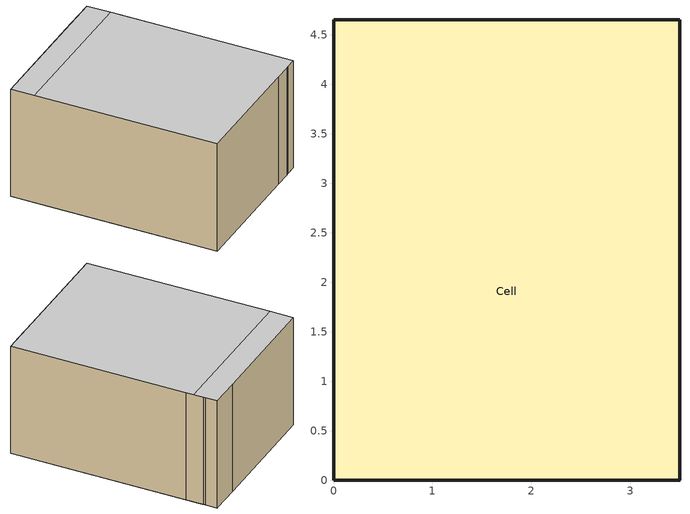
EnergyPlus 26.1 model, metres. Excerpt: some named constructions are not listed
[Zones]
Cell
 floor othersidecoefficients (Path f1): 0,3.81 3.5,3.81 3.5,0 0,0 z0
 floor othersidecoefficients (Path f2): 0,4.24 3.5,4.24 3.5,3.81 0,3.81 z0
 floor othersidecoefficients (Path f3): 0,4.66 3.5,4.66 3.5,4.24 0,4.24 z0
 wall othersidecoefficients (Path n): 2.79,4.66 0,4.66 z0:2.56
 wall othersidecoefficients (Path d): 3.5,4.66 2.79,4.66 z0:2.56
 wall othersidecoefficients (Path e): 3.5,0 3.5,3.95 z0:2.56
 wall othersidecoefficients (Path ewin1): 3.5,3.95 3.5,4.34 z0:2.56
 wall othersidecoefficients (Path ewin2): 3.5,4.34 3.5,4.39 z0:2.56
 wall othersidecoefficients (Path ewin3): 3.5,4.39 3.5,4.66 z0:2.56
 wall othersidecoefficients (Path s): 0,0 2.8,0 z0:2.56
 wall othersidecoefficients (Path swin1): 2.8,0 3.18,0 z0:2.56
 wall othersidecoefficients (Path swin2): 3.18,0 3.24,0 z0:2.56
 wall othersidecoefficients (Path swin3): 3.24,0 3.5,0 z0:2.56
 wall othersidecoefficients (Path w): 0,4.66 0,0 z0:2.56
 ceiling othersidecoefficients (Path c1): 0,0 3.5,0 3.5,4.12 0,4.12 z2.56
 ceiling othersidecoefficients (Path c2): 0,4.12 3.5,4.12 3.5,4.66 0,4.66 z2.56
[Schedule:Compact]
Meas HWDsafr: Through: 9/7, For: AllDays, Until: 24:00, 954.11, Through: 9/8, For: AllDays, Until: 16:00, 954.11, Until: 17:00, 933.73, Until: 18:00, 880.11, Until: 19:00, 956.5, Until: 20:00, 955.34, Until: 21:00, 898.09, Until: 22:00, 927.26, Until: 23:00, 977.2, Until: 24:00, 923.15, Through: 9/9, For: AllDays, Until: 01:00, 938.77, Until: 02:00, 921.04, Until: 03:00, 963.79, Until: 04:00, 961.99, Until: 05:00, 955.85, Until: 06:00, 921.63, Until: 07:00, 965.8, Until: 08:00, 915.54, Until: 09:00, 931.88, Until: 10:00, 955.85, Until: 11:00, 968.14, Until: 12:00, 974.55, Until: 13:00, 934.08, Until: 14:00, 956.93, Until: 15:00, 888.56, Until: 16:00, 914.18, Until: 17:00, 970.69, Until: 18:00, 957.94, Until: 19:00, 921.9, Until: 20:00, 932.91, Until: 21:00, 905.43, Until: 22:00, 991.44, Until: 23:00, 915.17, Until: 24:00, 923.41, Through: 9/10, For: AllDays, Until: 01:00, 906.71, Until: 02:00, 927.47, Until: 03:00, 924.12, Until: 04:00, 913.53, Until: 05:00, 964.33, Until: 06:00, 943.83, Until: 07:00, 915.03, Until: 08:00, 887, Until: 09:00, 925.99, Until: 10:00, 955.11, Until: 11:00, 876.78, Until: 12:00, 902.6, Until: 13:00, 975.3, Until: 14:00, 976.05, Until: 15:00, 924.57, Until: 16:00, 940.55, Until: 17:00, 939.03, Until: 18:00, 896.7, Until: 19:00, 945.05, Until: 20:00, 953.21, Until: 21:00, 819.99, Until: 22:00, 1001.48, Until: 23:00, 988.19, Until: 24:00, 927.12, Through: 9/11, For: AllDays, Until: 01:00, 936.09, Until: 02:00, 885.11, Until: 03:00, 892.5, Until: 04:00, 984.77, Until: 05:00, 918.41, Until: 06:00, 941.01, Until: 07:00, 915.92, Until: 08:00, 924.59, Until: 09:00, 913.59, Until: 10:00, 937.12, Until: 11:00, 922.77, Until: 12:00, 935.15, Until: 13:00, 987.79, Until: 14:00, 912.36, Until: 15:00, 910.09, Until: 16:00, 888.03, Until: 17:00, 948.66, Until: 18:00, 946.37, Until: 19:00, 914.76, Until: 20:00, 871.25, Until: 21:00, 946.96, Until: 22:00, 929.5, Until: 23:00, 905.96, Until: 24:00, 948.71, Through: 9/12, For: AllDays, Until: 01:00, 896.94, Until: 02:00, 905.87, Until: 03:00, 930.48, Until: 04:00, 893.98, Until: 05:00, 961.59, Until: 06:00, 956.78, Until: 07:00, 937.83, Until: 08:00, 925.74, Until: 09:00, 938, Until: 10:00, 948.17, Until: 11:00, 930.73, Until: 12:00, 944.08, Until: 13:00, 925.04, Until: 14:00, 962.56, Until: 15:00, 984.6, Until: 16:00, 899.22, Until: 17:00, 969.39, Until: 18:00, 925.93, Until: 19:00, 952.77, Until: 20:00, 931.33, Until: 21:00, 865.09, Until: 22:00, 912.31, Until: 23:00, 927.23, Until: 24:00, 949.93, Through: 9/13, For: AllDays, Until: 01:00, 955.98, Until: 02:00, 916.94, Until: 03:00, 974, Until: 04:00, 948.06, Until: 05:00, 890.23, Until: 06:00, 984.03, Until: 07:00, 879.25, Until: 08:00, 953.64, Until: 09:00, 964.7, Until: 10:00, 983.02, Until: 11:00, 966.46, Until: 12:00, 935.5, Until: 13:00, 956.29, Until: 14:00, 899.69, Until: 15:00, 941.22, Until: 16:00, 868.53, Until: 17:00, 875.1, Until: 18:00, 892.62, Until: 19:00, 816.4, Until: 20:00, 860.46, Until: 21:00, 835.45, Until: 22:00, 855.78, Until: 23:00, 882.08, Until: 24:00, 866.91, Through: 9/14, For: AllDays, Until: 01:00, 855.55, Until: 02:00, 893.92, Until: 03:00, 853.54, Until: 04:00, 876.47, Until: 05:00, 879.75, Until: 06:00, 863.33, Until: 07:00, 868.1, Until: 08:00, 904.75, Until: 09:00, 854.27, Until: 10:00, 847.59, Until: 11:00, 849.16, Until: 12:00, 913.88, Until: 13:00, 858.15, Until: 14:00, 880.88, Until: 15:00, 894.77, Until: 16:00, 856.24, Until: 17:00, 823.57, Until: 18:00, 866.97, Until: 19:00, 864.21, Until: 20:00, 857.83, Until: 21:00, 848.05, Until: 22:00, 844.23, Until: 23:00, 887.06, Until: 24:00, 867.26, Through: 9/15, For: AllDays, Until: 01:00, 843.99, Until: 02:00, 864.95, Until: 03:00, 913.73, Until: 04:00, 884.64, Until: 05:00, 883.19, Until: 06:00, 852.29, Until: 07:00, 904, Until: 08:00, 919.41, Until: 09:00, 881.24, Until: 10:00, 859.54, Until: 11:00, 869.72, Until: 12:00, 857.64, Until: 13:00, 867.25, Until: 14:00, 839.05, Until: 15:00, 897.89, Until: 16:00, 875.73, Until: 17:00, 829.89, Until: 18:00, 862, Until: 19:00, 896.14, Until: 20:00, 875.32, Until: 21:00, 827.54, Until: 22:00, 843.93, Until: 23:00, 925.06, Until: 24:00, 828.89, Through: 9/16, For: AllDays, Until: 01:00, 824.34, Until: 02:00, 858.07, Until: 03:00, 875.24, Until: 04:00, 841.66, Until: 05:00, 903.74, Until: 06:00, 919.14, Until: 07:00, 862.47, Until: 08:00, 859.26, Until: 09:00, 931.86, Until: 10:00, 895.69, Until: 11:00, 903.81, Until: 12:00, 873.57, Until: 13:00, 849.42, Until: 14:00, 885.3, Until: 15:00, 875.39, Until: 16:00, 816.05, Until: 17:00, 848.62, Until: 18:00, 868.97, Until: 19:00, 830.91, Until: 20:00, 847.13, Until: 21:00, 852.72, Until: 22:00, 851.2, Until: 23:00, 822.23, Until: 24:00, 886.52, Through: 9/17, For: AllDays, Until: 01:00, 934.64, Until: 02:00, 854.06, Until: 03:00, 874.3, Until: 04:00, 902.06, Until: 05:00, 886.95, Until: 06:00, 824.3, Until: 07:00, 883.59, Until: 08:00, 893.5, Until: 09:00, 828.18, Until: 10:00, 825.67, Until: 11:00, 836.7, Until: 12:00, 821.74, Until: 13:00, 842.56, Until: 14:00, 900.7, Until: 15:00, 840.79, Until: 16:00, 909.96, Until: 17:00, 857.32, Until: 18:00, 854.44, Until: 19:00, 859.37, Until: 20:00, 875.95, Until: 21:00, 852.98, Until: 22:00, 866.15, Until: 23:00, 877.15, Until: 24:00, 852.41, Through: 9/18, For: AllDays, Until: 01:00, 920.32, Until: 02:00, 896.2, Until: 03:00, 918.46, Until: 04:00, 875.24, Until: 05:00, 900.68, Until: 06:00, 866.6, Until: 07:00, 851.07, Until: 08:00, 886.3, Until: 09:00, 849.7, Until: 10:00, 876.22, Until: 11:00, 848.39, Until: 12:00, 851.08, Until: 13:00, 889.38, Until: 24:00, 891.33, Through: 12/31, For: AllDays, Until: 24:00, 891.33
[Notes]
Exported by Pinocchio-EP 1.0.0+b0c9cf1.dirty (EnergyPlus input)
Profile: Standard 140 / validation (lib/compliance/profile140.js)
